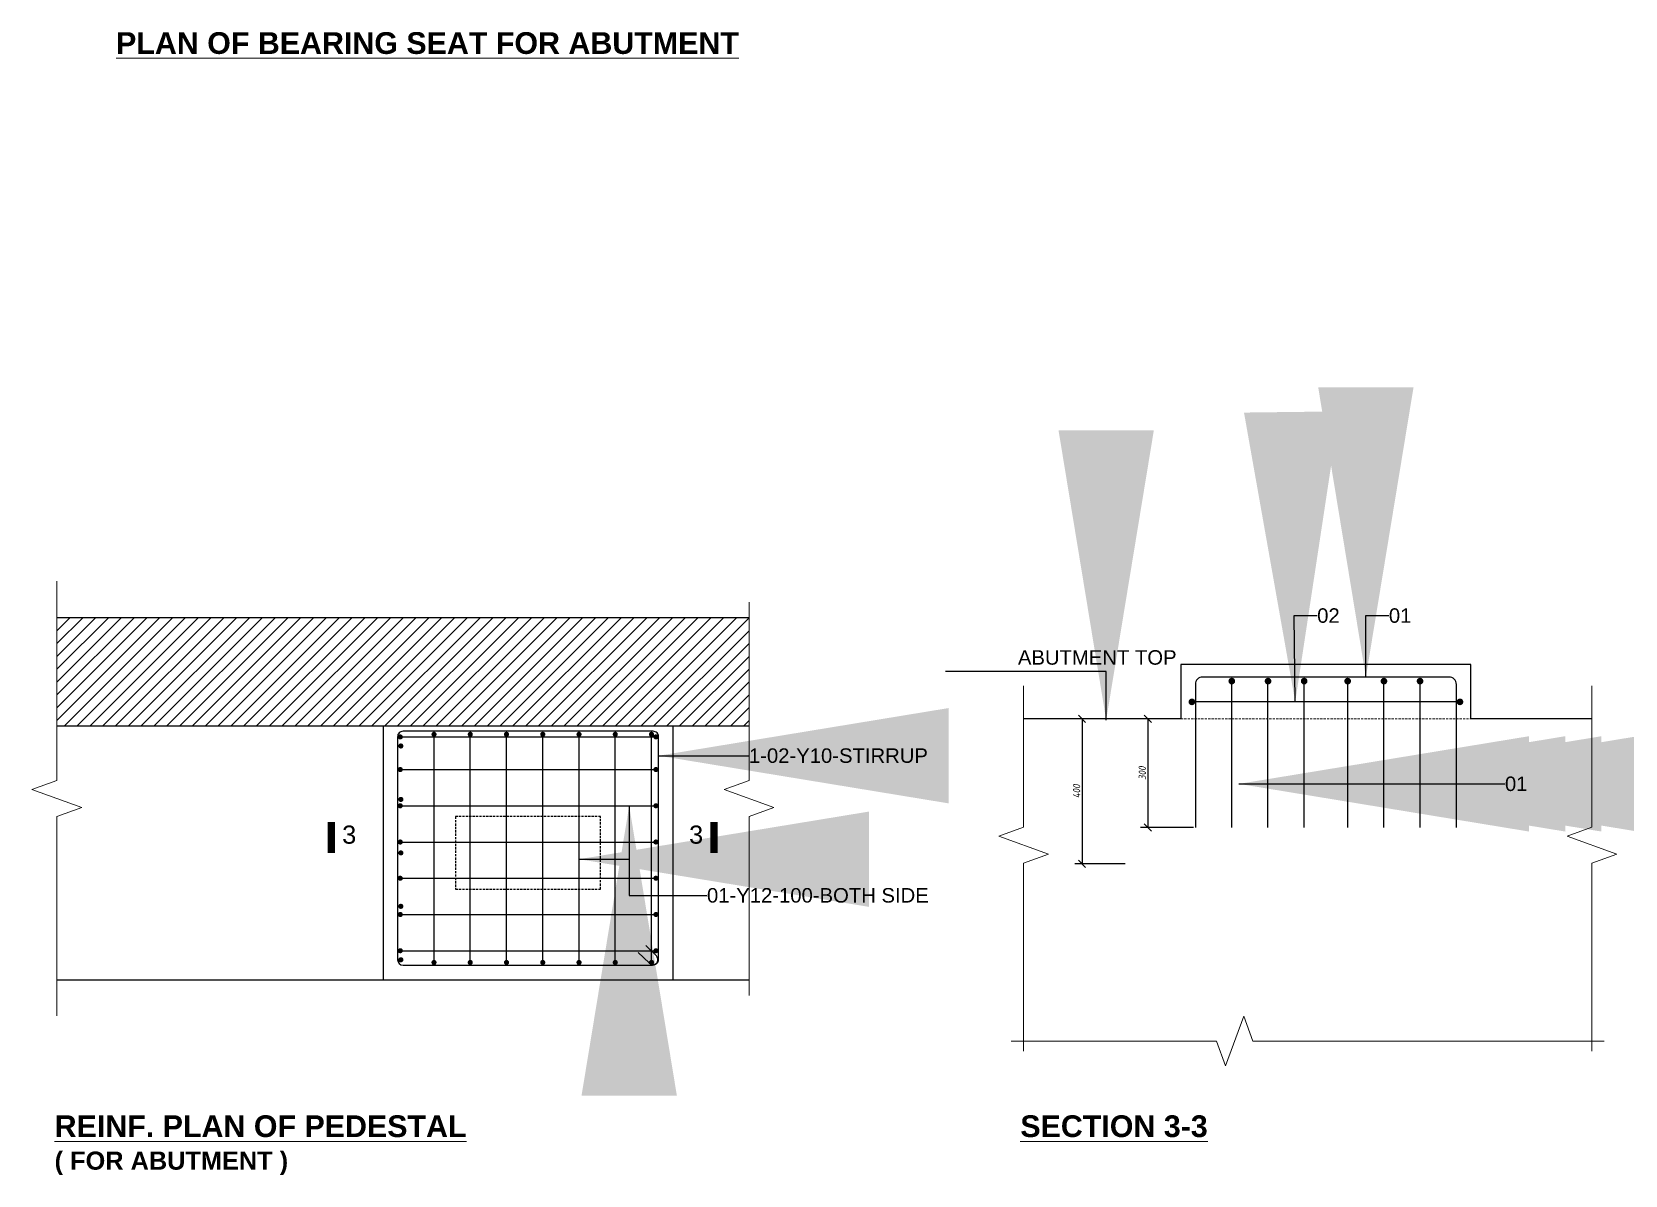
# Model space of a CAD drawing. Header units: millimetres. Extents: x 1231188 to 3899118, y -5478610 to -489530.
# Drawn here: x 3868507 to 3872902, y -2821848 to -2818693 of the extents above; entities that cross this region are included whole.
import ezdxf
from ezdxf.enums import TextEntityAlignment as Align

# ---------------------------------------------------------------- set-up
doc = ezdxf.new("R2010")
doc.units = ezdxf.units.MM
doc.header["$LTSCALE"] = 25
doc.header["$MEASUREMENT"] = 0
doc.header["$PDMODE"] = 3
doc.linetypes.add('DASHED2', pattern=[0.375, 0.25, -0.125])
doc.layers.get('0').update_dxf_attribs({"lineweight": 13})
doc.layers.get('Defpoints').update_dxf_attribs({"color": 230, "lineweight": 9})
for name, color, linetype in [('ABUTMENT', 1, 'Continuous'), ('Bearing  peat', 6, 'Continuous'), ('Bearing Seat', 4, 'Continuous'), ('Reinf', 1, 'Continuous'), ('Wing wall', 3, 'Continuous')]:
    doc.layers.add(name, color=color, linetype=linetype)
for name, color, linetype, lineweight in [('Abutment_Hidden', 7, 'DASHED2', 9), ('DIM', 8, 'Continuous', 13), ('HATCH', 191, 'Continuous', 9), ('Hatching', 253, 'Continuous', 5), ('Restraint', 3, 'Continuous', 9), ('SecMark', 211, 'Continuous', 18), ('text', 7, 'Continuous', 18)]:
    doc.layers.add(name, color=color, linetype=linetype, lineweight=lineweight)
doc.styles.add('AR', font='arial.ttf')
doc.styles.add('DIM', font='isocp3.shx', dxfattribs={"oblique": 10})
doc.styles.add('TNR', font='times.ttf')
doc.dimstyles.new('dim_10', dxfattribs={"dimtxt": 20, "dimasz": 20, "dimexe": 20, "dimexo": 5, "dimgap": 5, "dimtad": 1, "dimdec": 0, "dimzin": 0, "dimdsep": 46, "dimtxsty": 'DIM', "dimblk": 'OBLIQUE', "dimcen": 20, "dimclrd": 5, "dimclre": 5, "dimclrt": 7, "dimadec": 0, "dimazin": 0, "dimtfac": 1, "dimtdec": 0, "dimtmove": 1, "dimatfit": 3, "dimfxl": 10, "dimtolj": 1, "dimtzin": 0, "dimarcsym": 0})
doc.dimstyles.new('Dim_20', dxfattribs={"dimscale": 20, "dimtxt": 1.8, "dimasz": 40, "dimexe": 40, "dimexo": 5, "dimgap": 5, "dimtad": 1, "dimdec": 0, "dimzin": 0, "dimdsep": 46, "dimtxsty": 'DIM', "dimcen": 0.09, "dimclrd": 5, "dimclre": 5, "dimclrt": 7, "dimadec": 0, "dimazin": 0, "dimtfac": 1, "dimtdec": 0, "dimtmove": 0, "dimatfit": 3, "dimfxl": 40, "dimfxlon": 1, "dimtolj": 1, "dimtzin": 0, "dimarcsym": 0})

# ---------------------------------------------------------------- blocks, each defined once
blk = doc.blocks.new('do_30')
at = {"const_width": 7.06}
blk.add_lwpolyline([(3, -7.1, -1), (-3, -10.9, -1)], format="xyb", close=True, dxfattribs=at)
blk = doc.blocks.new('_Oblique')
at = {"color": 0, "linetype": 'ByBlock', "lineweight": -2}
blk.add_line((-0.5, -0.5), (0.5, 0.5), dxfattribs=at)
blk = doc.blocks.new('*D290')
at = {"layer": 'Defpoints', "color": 0, "linetype": 'Continuous', "lineweight": -2, "ltscale": 250, "transparency": 16777216}
for p in [(3871462.5, -2820588.3), (3871404, -2820988.3), (3871527.6, -2820988.3)]:
    blk.add_point(p, dxfattribs=at)
at = {"layer": 'DIM', "color": 5, "linetype": 'Continuous', "lineweight": -2, "ltscale": 250, "transparency": 16777216}
for p, q in [((3871457.5, -2820588.3), (3871384, -2820588.3)), ((3871404, -2820588.3), (3871404, -2820988.3)), ((3871522.6, -2820988.3), (3871384, -2820988.3))]:
    blk.add_line(p, q, dxfattribs=at)
at = {"layer": 'DIM', "color": 5, "linetype": 'Continuous', "lineweight": -2, "ltscale": 250, "transparency": 16777216, "xscale": 20, "yscale": 20, "zscale": 20}
for p, rotation in [((3871404, -2820588.3), 90), ((3871404, -2820988.3), 270)]:
    blk.add_blockref('_Oblique', p, dxfattribs=dict(at, rotation=rotation))
at = {"layer": 'DIM', "color": 7, "linetype": 'Continuous', "ltscale": 250, "transparency": 16777216, "insert": (3871389, -2820788.3), "char_height": 20, "attachment_point": 5, "rotation": 90, "style": 'DIM'}
blk.add_mtext('\\A1;400', dxfattribs=at)
blk = doc.blocks.new('*D291')
at = {"layer": 'Defpoints', "color": 0, "linetype": 'Continuous', "lineweight": -2, "ltscale": 250, "transparency": 16777216}
for p in [(3871662.5, -2820588.3), (3871585.2, -2820888.3), (3871716.6, -2820888.3)]:
    blk.add_point(p, dxfattribs=at)
at = {"layer": 'DIM', "color": 5, "linetype": 'Continuous', "lineweight": -2, "ltscale": 250, "transparency": 16777216}
for p, q in [((3871657.5, -2820588.3), (3871565.2, -2820588.3)), ((3871585.2, -2820588.3), (3871585.2, -2820888.3)), ((3871711.6, -2820888.3), (3871565.2, -2820888.3))]:
    blk.add_line(p, q, dxfattribs=at)
at = {"layer": 'DIM', "color": 5, "linetype": 'Continuous', "lineweight": -2, "ltscale": 250, "transparency": 16777216, "xscale": 20, "yscale": 20, "zscale": 20}
for p, rotation in [((3871585.2, -2820588.3), 90), ((3871585.2, -2820888.3), 270)]:
    blk.add_blockref('_Oblique', p, dxfattribs=dict(at, rotation=rotation))
at = {"layer": 'DIM', "color": 7, "linetype": 'Continuous', "ltscale": 250, "transparency": 16777216, "insert": (3871570.2, -2820738.3), "char_height": 20, "attachment_point": 5, "rotation": 90, "style": 'DIM'}
blk.add_mtext('\\A1;300', dxfattribs=at)
blk = doc.blocks.new('SecMark')
at = {"ltscale": 5}
blk.add_lwpolyline([(856, -852, 200, 200, 0), (0, -852, 0, 0, 0), (0, 0, 0, 0, 0)], format="xyseb", dxfattribs=at)
at = {"color": 7, "ltscale": 5, "style": 'AR'}
blk.add_attdef('00', text='', height=500, dxfattribs=at).set_placement((504, -362), align=Align.MIDDLE)

msp = doc.modelspace()

# ---------------------------------------------------------------- hatches: boundary and pattern name
at = {"layer": 'Hatching', "linetype": 'Continuous', "ltscale": 0.1}
h = msp.add_hatch(dxfattribs=at)
h.set_pattern_fill('ANSI31', color=256, scale=200, style=0)
h.set_pattern_definition([(45, (3829494.642, -2985751.475), (-17.6776695, 17.6776695), [])])
h.paths.add_polyline_path([(3870026.03626, -2820308.32746), (3868575.94106, -2820308.32746), (3868575.94106, -2820608.32746), (3870026.03626, -2820608.32746)])
h.paths.add_polyline_path([(3870485.42967, -2820308.32746), (3870026.03626, -2820308.32746), (3870026.03626, -2820608.32746), (3870176.03502, -2820608.32746), (3870485.42967, -2820608.32746)])

# ---------------------------------------------------------------- linework, layer by layer
at = {"layer": 'ABUTMENT', "color": 21, "ltscale": 20}
for points in [[(3871676.72838, -2820438.25612), (3871676.72838, -2820588.25616), (3871676.72838, -2820588.25616), (3871242.98278, -2820588.25616)], [(3872810.41195, -2820588.25616), (3872476.72838, -2820588.25616), (3872476.72838, -2820438.25612), (3872301.72838, -2820438.25612), (3872276.72838, -2820438.25612), (3871876.72838, -2820438.25612), (3871851.72838, -2820438.25612), (3871676.72838, -2820438.25612)]]:
    msp.add_lwpolyline(points, dxfattribs=at)
at = {"layer": 'ABUTMENT', "ltscale": 10}
for points in [[(3870485.42967, -2820608.32746), (3868575.94106, -2820608.32746)], [(3868575.94106, -2821308.32746), (3870485.42967, -2821308.32746)]]:
    msp.add_lwpolyline(points, dxfattribs=at)
at = {"layer": 'Abutment_Hidden', "color": 8}
msp.add_lwpolyline([(3871676.72838, -2820588.25616), (3872810.41195, -2820588.25616)], dxfattribs=at)
at = {"layer": 'Bearing  peat', "color": 8, "linetype": 'DASHED2'}
msp.add_lwpolyline([(3869676.03502, -2820858.32746), (3869676.03502, -2821058.32746), (3870076.03502, -2821058.32746), (3870076.03502, -2820858.32746)], close=True, dxfattribs=at)
at = {"layer": 'Bearing Seat', "color": 21, "ltscale": 2}
msp.add_lwpolyline([(3870276.03502, -2821308.32746), (3870276.03502, -2820608.32746), (3869476.0341, -2820608.32746), (3869476.03533, -2821308.32746)], close=True, dxfattribs=at)
at = {"layer": 'HATCH', "linetype": 'Continuous', "ltscale": 2}
for points in [[(3868575.94106, -2820208.32746), (3868575.94106, -2820758.32746), (3868507.25412, -2820783.32746), (3868644.62799, -2820833.32746), (3868575.94106, -2820858.32746), (3868575.94106, -2821408.32746)], [(3870485.42967, -2821351.6583), (3870485.42967, -2820858.32746), (3870554.1166, -2820833.32746), (3870416.74273, -2820783.32746), (3870485.42967, -2820758.32746), (3870485.42967, -2820266.73868)], [(3871242.98278, -2821505.52187), (3871242.98278, -2820986.91982), (3871311.66971, -2820961.91982), (3871174.29584, -2820911.91982), (3871242.98278, -2820886.91982), (3871242.98278, -2820497.63695)], [(3872810.41195, -2821505.52187), (3872810.41195, -2820986.91982), (3872879.09889, -2820961.91982), (3872741.72502, -2820911.91982), (3872810.41195, -2820886.91982), (3872810.41195, -2820497.63695)], [(3871208.22953, -2821477.74219), (3871774.99712, -2821477.74219), (3871799.99712, -2821546.42912), (3871849.99712, -2821409.05525), (3871874.99712, -2821477.74219), (3872844.26483, -2821477.74219)]]:
    msp.add_lwpolyline(points, dxfattribs=at)
at = {"layer": 'Reinf', "ltscale": 2}
for p, q in [((3869523.46173, -2820638.32746), (3870228.57075, -2820638.32746)), ((3869616.51807, -2821260.70251), (3869616.51807, -2820631.15209)), ((3869716.51807, -2821260.70251), (3869716.51807, -2820631.15209)), ((3869816.51807, -2821260.70251), (3869816.51807, -2820631.15209)), ((3869916.51807, -2821260.70251), (3869916.51807, -2820631.15209)), ((3870016.51807, -2821260.70251), (3870016.51807, -2820631.15209)), ((3870116.51807, -2821260.70251), (3870116.51807, -2820631.15209)), ((3870216.51807, -2821260.70251), (3870216.51807, -2820631.15209)), ((3869523.46173, -2820728.32746), (3870228.57075, -2820728.32746)), ((3869523.46173, -2820828.32746), (3870228.57075, -2820828.32746)), ((3869523.46173, -2820928.32746), (3870228.57075, -2820928.32746)), ((3869523.46173, -2821028.32746), (3870228.57075, -2821028.32746)), ((3869523.46173, -2821128.32746), (3870228.57075, -2821128.32746)), ((3869523.46173, -2821228.32746), (3870228.57075, -2821228.32746))]:
    msp.add_line(p, q, dxfattribs=at)
msp.add_lwpolyline([(3872436.72838, -2820888.25616), (3872436.72838, -2820493.25622, 0.4142135624), (3872416.72838, -2820473.25622), (3871736.60483, -2820473.25622, 0.4142135624), (3871716.60483, -2820493.25622), (3871716.60483, -2820888.25616)], format="xyb", dxfattribs=at)
for points, const_width in [([(3871813.24678, -2820486.80397, -1), (3871821.00997, -2820481.91797, -1)], 9.1728), ([(3871913.24678, -2820486.80397, -1), (3871921.00997, -2820481.91797, -1)], 9.1728), ([(3872012.84678, -2820486.80397, -1), (3872020.60997, -2820481.91797, -1)], 9.1728), ([(3872132.84678, -2820486.80397, -1), (3872140.60997, -2820481.91797, -1)], 9.1728), ([(3872232.84678, -2820486.80397, -1), (3872240.60997, -2820481.91797, -1)], 9.1728), ([(3872332.44678, -2820486.80397, -1), (3872340.20997, -2820481.91797, -1)], 9.1728), ([(3871704.5646, -2820545.47374, 1), (3871709.4506, -2820537.71054, 1)], 9.1728), ([(3872448.89215, -2820545.47374, -1), (3872444.00615, -2820537.71054, -1)], 9.1728), ([(3869521.5825, -2820635.34161, -1), (3869525.34096, -2820641.3133, -1)], 7.056), ([(3869613.53223, -2820633.03132, -1), (3869619.50392, -2820629.27286, -1)], 7.056), ([(3869713.53223, -2820633.03132, -1), (3869719.50392, -2820629.27286, -1)], 7.056), ([(3869813.53223, -2820633.03132, -1), (3869819.50392, -2820629.27286, -1)], 7.056), ([(3869913.53223, -2820633.03132, -1), (3869919.50392, -2820629.27286, -1)], 7.056), ([(3870013.53223, -2820633.03132, -1), (3870019.50392, -2820629.27286, -1)], 7.056), ([(3870113.53223, -2820633.03132, -1), (3870119.50392, -2820629.27286, -1)], 7.056), ([(3870213.53223, -2820633.03132, -1), (3870219.50392, -2820629.27286, -1)], 7.056), ([(3870226.69152, -2820635.34161, -1), (3870230.44998, -2820641.3133, -1)], 7.056), ([(3869521.5825, -2820725.34161, -1), (3869525.34096, -2820731.3133, -1)], 7.056), ([(3870226.69152, -2820725.34161, -1), (3870230.44998, -2820731.3133, -1)], 7.056), ([(3869521.5825, -2820825.34161, -1), (3869525.34096, -2820831.3133, -1)], 7.056), ([(3870226.69152, -2820825.34161, -1), (3870230.44998, -2820831.3133, -1)], 7.056), ([(3869521.5825, -2820925.34161, -1), (3869525.34096, -2820931.3133, -1)], 7.056), ([(3870226.69152, -2820925.34161, -1), (3870230.44998, -2820931.3133, -1)], 7.056), ([(3869521.5825, -2821025.34161, -1), (3869525.34096, -2821031.3133, -1)], 7.056), ([(3870226.69152, -2821025.34161, -1), (3870230.44998, -2821031.3133, -1)], 7.056), ([(3869521.5825, -2821125.34161, -1), (3869525.34096, -2821131.3133, -1)], 7.056), ([(3870226.69152, -2821125.34161, -1), (3870230.44998, -2821131.3133, -1)], 7.056), ([(3869521.5825, -2821225.34161, -1), (3869525.34096, -2821231.3133, -1)], 7.056), ([(3869613.53223, -2821262.58174, -1), (3869619.50392, -2821258.82328, -1)], 7.056), ([(3869713.53223, -2821262.58174, -1), (3869719.50392, -2821258.82328, -1)], 7.056), ([(3869813.53223, -2821262.58174, -1), (3869819.50392, -2821258.82328, -1)], 7.056), ([(3869913.53223, -2821262.58174, -1), (3869919.50392, -2821258.82328, -1)], 7.056), ([(3870013.53223, -2821262.58174, -1), (3870019.50392, -2821258.82328, -1)], 7.056), ([(3870113.53223, -2821262.58174, -1), (3870119.50392, -2821258.82328, -1)], 7.056), ([(3870213.53223, -2821262.58174, -1), (3870219.50392, -2821258.82328, -1)], 7.056), ([(3870226.69152, -2821225.34161, -1), (3870230.44998, -2821231.3133, -1)], 7.056)]:
    msp.add_lwpolyline(points, format="xyb", close=True, dxfattribs=dict(at, const_width=const_width))
for points in [[(3871817.12838, -2820888.25616), (3871817.12838, -2820484.36097)], [(3871916.72838, -2820888.25616), (3871916.72838, -2820484.36097)], [(3872016.72838, -2820888.25616), (3872016.72838, -2820484.36097)], [(3872136.72838, -2820888.25616), (3872136.72838, -2820484.36097)], [(3872236.72838, -2820888.25616), (3872236.72838, -2820484.36097)], [(3872336.32838, -2820888.25616), (3872336.32838, -2820484.36097)], [(3872446.44915, -2820541.59214), (3871716.60483, -2820541.59214)]]:
    msp.add_lwpolyline(points, dxfattribs=at)
at = {"layer": 'Reinf', "color": 4, "ltscale": 2}
msp.add_lwpolyline([(3870179.37, -2821232.97213), (3870210.42842, -2821262.11721, 0.6681786379), (3870236.03502, -2821251.51061), (3870236.03502, -2820637.71807, 0.4142135624), (3870221.03502, -2820622.71807), (3869531.03409, -2820622.71807, 0.4142140803), (3869516.03409, -2820637.7181), (3869516.03513, -2821253.32749, 0.4142130445), (3869531.03513, -2821268.32746), (3870219.21814, -2821268.32746, 0.6681786379), (3870229.82474, -2821242.72086), (3870200.67968, -2821213.5758)], format="xyb", dxfattribs=at)
at = {"layer": 'Restraint', "color": 21, "ltscale": 3}
msp.add_lwpolyline([(3869626.0344, -2820608.32746), (3869476.03471, -2820608.32746), (3869476.03471, -2821308.32746), (3869626.03564, -2821308.32746)], dxfattribs=at)
at = {"layer": 'Wing wall', "ltscale": 10}
for points in [[(3868575.94106, -2820308.32746), (3870485.42967, -2820308.32746)], [(3870485.42967, -2820608.32746), (3868575.94106, -2820608.32746)]]:
    msp.add_lwpolyline(points, dxfattribs=at)

# ---------------------------------------------------------------- block references
at = {"layer": 'Reinf', "ltscale": 2, "rotation": 90}
for p in [(3869516.03471, -2820663.32746), (3869516.03471, -2820810.82746), (3869516.03471, -2820958.32746), (3869516.03471, -2821105.82746), (3869516.03471, -2821253.32746)]:
    msp.add_blockref('do_30', p, dxfattribs=at)
at = {"layer": 'SecMark', "linetype": 'Continuous', "ltscale": 250}
ref = msp.add_blockref('SecMark', (3869418.71244, -2820958.32746), dxfattribs=dict(at, xscale=-0.100076, yscale=0.100076, zscale=0.100076, rotation=270))
ref.add_attrib('00', '3', dxfattribs={"layer": '0', "color": 7, "ltscale": 5, "height": 50, "style": 'AR'}).set_placement((3869382.52707, -2820907.92857), align=Align.MIDDLE)
ref = msp.add_blockref('SecMark', (3870303.32802, -2820958.32746), dxfattribs=dict(at, xscale=0.100076, yscale=0.100076, zscale=0.100076, rotation=90.00000000000001))
ref.add_attrib('00', '3', dxfattribs={"layer": '0', "color": 7, "ltscale": 5, "height": 50, "style": 'AR'}).set_placement((3870339.51339, -2820907.92857), align=Align.MIDDLE)

# ---------------------------------------------------------------- texts
at = {"layer": 'text', "insert": (3868739.46134, -2818693.54278), "char_height": 60, "width": 1757.4502301, "attachment_point": 1, "style": 'TNR'}
msp.add_mtext('{\\fArial|b1|i0|c0|p34;\\LPLAN OF BEARING SEAT FOR ABUTMENT}', dxfattribs=at)
at = {"layer": 'text', "ltscale": 2, "char_height": 40, "attachment_point": 4, "style": 'AR'}
for s, insert, width in [('02', (3872052.61315, -2820303.69247), 101.6169737), ('01', (3872250.3704, -2820303.69247), 101.6169737), ('1-02-Y10-STIRRUP', (3870485.19183, -2820690.19646), 534.0027236), ('01', (3872570.55306, -2820767.90536), 101.6169737), ('01-Y12-100-BOTH SIDE', (3870369.43898, -2821075.70162), 636.274456)]:
    msp.add_mtext(s, dxfattribs=dict(at, insert=insert, width=width))
at = {"layer": 'text', "ltscale": 50, "style": 'AR'}
for s, insert, char_height, width, attachment_point in [('ABUTMENT TOP', (3871664.86317, -2820419.24005), 40, 630.9702544, 6), ('{\\fArial|b1|i0|c0|p34;\\H0.5x;\\LREINF. PLAN OF PEDESTAL \\P\\H0.83333x;\\l( FOR ABUTMENT )}', (3868570.10109, -2821682.52979), 120, 1737.8911686, 1), ('{\\fArial|b1|i0|c0|p34;\\H0.5x;\\LSECTION 3-3 }', (3871233.75219, -2821682.52979), 120, 683.3642146, 1)]:
    msp.add_mtext(s, dxfattribs=dict(at, insert=insert, char_height=char_height, width=width, attachment_point=attachment_point))

# ---------------------------------------------------------------- dimensions: what is measured, and where the dimension line sits
at = {"layer": 'DIM', "linetype": 'Continuous', "ltscale": 250}
for base, p1, p2, picture, middle in [((3871404.00045, -2820988.25616), (3871462.4843, -2820588.25616), (3871527.6274, -2820988.25616), '*D290', (3871389.00045, -2820788.25616)), ((3871585.18273, -2820888.25616), (3871662.53619, -2820588.25616), (3871716.60483, -2820888.25616), '*D291', (3871570.18273, -2820738.25616))]:
    dim = msp.add_linear_dim(base=base, p1=p1, p2=p2, angle=90, dimstyle='dim_10', dxfattribs=at)
    dim.commit()
    dim.dimension.update_dxf_attribs({"geometry": picture, "text_midpoint": middle})

# ---------------------------------------------------------------- leaders
at = {"layer": 'text', "ltscale": 2}
for points, override in [([(3872186.93262, -2820473.25622), (3872186.93262, -2820303.69247), (3872250.3704, -2820303.69247)], {"dimgap": 15, "dimtad": 0, "dimarcsym": 2}), ([(3871992.09627, -2820541.59214), (3871989.17536, -2820303.69247), (3872052.61315, -2820303.69247)], {"dimgap": 15, "dimtad": 0, "dimarcsym": 2}), ([(3870236.03502, -2820690.19646), (3870485.19183, -2820690.19646)], {"dimgap": 15, "dimtad": 0, "dimarcsym": 2}), ([(3871836.72838, -2820767.90536), (3872570.55306, -2820767.90536)], {"dimgap": 15, "dimtad": 0, "dimarcsym": 2}), ([(3871936.72838, -2820767.90536), (3872570.55306, -2820767.90536)], {"dimgap": 15, "dimtad": 0, "dimarcsym": 2}), ([(3872036.72838, -2820767.90536), (3872570.55306, -2820767.90536)], {"dimgap": 15, "dimtad": 0, "dimarcsym": 2}), ([(3872136.72838, -2820767.90536), (3872570.55306, -2820767.90536)], {"dimgap": 15, "dimtad": 0, "dimarcsym": 2}), ([(3872236.72838, -2820767.90536), (3872570.55306, -2820767.90536)], {"dimgap": 15, "dimtad": 0, "dimarcsym": 2}), ([(3872336.32838, -2820767.90536), (3872570.55306, -2820767.90536)], {"dimgap": 15, "dimtad": 0, "dimarcsym": 2}), ([(3870016.51807, -2820975.79761), (3870154.94243, -2820975.79761), (3870154.94243, -2821075.70162)], {"dimtad": 0, "dimarcsym": 2}), ([(3870154.94243, -2820828.32746), (3870154.94243, -2821075.70162), (3870369.43898, -2821075.70162)], {"dimgap": 15, "dimtad": 0, "dimarcsym": 2})]:
    msp.add_leader(points, dimstyle='Dim_20', override=override, dxfattribs=at)
at = {"layer": 'text', "ltscale": 50}
msp.add_leader([(3871470.61959, -2820591.88969), (3871470.61959, -2820457.401), (3871027.75873, -2820457.401)], dimstyle='Dim_20', override={"dimtad": 0}, dxfattribs=at)

doc.saveas('drawing.dxf')
